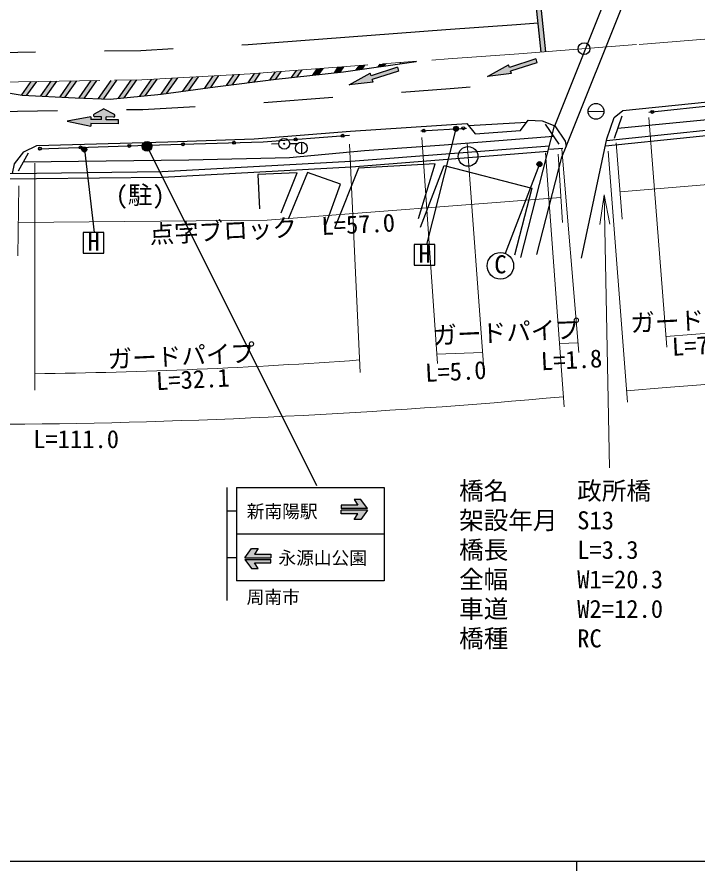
# Model space of a CAD drawing. Units: millimetres at full size, sheet at 1:1000; details may follow other scales. Extents: x 40000 to 215591630, y -28393650 to 380000.
# Drawn here: x 311155 to 380353, y 204000 to 290793 of the extents above; entities that cross this region are included whole.
import ezdxf
from ezdxf.enums import TextEntityAlignment as Align

# ---------------------------------------------------------------- set-up
doc = ezdxf.new("R2010")
doc.units = ezdxf.units.MM
doc.header["$LTSCALE"] = 1000
doc.linetypes.add('CHAIN', pattern=[18.5, 12, -1.5, 3.5, -1.5])
for name, color, linetype, lineweight in [('M-BGD', 7, 'Continuous', 25), ('M-BGD-EXST', 7, 'Continuous', 25), ('M-BMK', 2, 'CHAIN', 13), ('M-BMK-SRVR', 3, 'Continuous', 25), ('M-STR-HTXT', 7, 'Continuous', 13), ('M-STR-STR1', 1, 'Continuous', 25), ('M-STR-STRC', 7, 'Continuous', 25), ('M-TTL-BAND', 7, 'Continuous', 25)]:
    doc.layers.add(name, color=color, linetype=linetype, lineweight=lineweight)
doc.layers.add('M-BMK-HTXT', color=7, linetype='Continuous')
doc.styles.add('ＭＳ ゴシック', font='')
doc.styles.get('ＭＳ ゴシック').set_extended_font_data('MS Gothic')

# ---------------------------------------------------------------- blocks, each defined once
blk = doc.blocks.new('F25')
at = {"layer": 'M-BGD'}
blk.add_hatch(color=256, dxfattribs=at).paths.add_polyline_path([(-74, 44, 1), (26, 44, 1)])
for p, q in [((-574, 44), (-1324, 44)), ((526, 44), (1276, 44))]:
    blk.add_line(p, q, dxfattribs=at)
for radius in [550, 50]:
    blk.add_circle((-24, 44), radius, dxfattribs=at)
blk = doc.blocks.new('open_arrow')
at = {"color": 0, "linetype": 'Continuous', "lineweight": -2}
blk.add_lwpolyline([(7.5, 1.25), (0, 0), (7.5, -1.25)], dxfattribs=at)

msp = doc.modelspace()

# ---------------------------------------------------------------- hatches: boundary and pattern name
at = {"layer": 'M-BGD-EXST'}
for points in [[(356014, 279443, 0.41421), (355764, 279693, 0.41421), (355514, 279443, 1)], [(318241, 277325, 0.41421), (317991, 277575, 0.41421), (317741, 277325, 1)], [(364497, 275848, 0.41421), (364247, 276098, 0.41421), (363997, 275848, 1)]]:
    msp.add_hatch(color=256, dxfattribs=at).paths.add_polyline_path(points)
at = {"layer": 'M-STR-STRC'}
for points in [[(364234, 293413), (363787, 293367), (364420, 287229), (364869, 287265)], [(361317, 285304), (363995, 286158), (363875, 286537), (361196, 285683), (361113, 285945), (358973, 284765), (361401, 285042)], [(342214, 285576), (341634, 285532), (341187, 284892), (341783, 284959)], [(344338, 285736), (343759, 285692), (343370, 285136), (343966, 285203)], [(347249, 284452), (349927, 285306), (349806, 285685), (347128, 284831), (347044, 285093), (344904, 283913), (347332, 284190)], [(346463, 285896), (345883, 285853), (345582, 285421), (346191, 285508)], [(348587, 286057), (348008, 286013), (347816, 285738), (348425, 285825)], [(351726, 286293), (350132, 286173), (350050, 286055)], [(329545, 284726), (328974, 284695), (327971, 283259), (328577, 283340)], [(331638, 284842), (331067, 284811), (330191, 283556), (330797, 283637)], [(333732, 284958), (333161, 284927), (332404, 283842), (333005, 283917)], [(335840, 285095), (335261, 285051), (334609, 284118), (335210, 284193)], [(337965, 285255), (337385, 285212), (336814, 284394), (337416, 284470)], [(340089, 285416), (339510, 285372), (339004, 284648), (339600, 284714)], [(313112, 284251), (312558, 284243), (311603, 282875), (311669, 282864), (312128, 282842)], [(315146, 284281), (314591, 284273), (313543, 282772), (314074, 282746)], [(317179, 284311), (316625, 284303), (315489, 282676), (316019, 282650)], [(319213, 284341), (318658, 284333), (317437, 282584), (317972, 282564)], [(321246, 284371), (320692, 284363), (319397, 282509), (319931, 282488)], [(323280, 284401), (322725, 284393), (321432, 282540), (322021, 282598)], [(325357, 284494), (324786, 284462), (323592, 282752), (324181, 282810)], [(327451, 284610), (326880, 284578), (325753, 282964), (325806, 282969), (326357, 283043)], [(320205, 280637), (320949, 280627, 0.78564), (321021, 280910), (319983, 281465), (318999, 280935, 0.77336), (319069, 280653), (319738, 280644), (319735, 280369), (318656, 280383), (318659, 280658), (316256, 280217), (318646, 279711), (318650, 279986), (321461, 279948), (321466, 280345), (320202, 280362)], [(324864, 277647, 0.41421), (324364, 278147, 0.41421), (323864, 277647, 1)], [(346773, 240830), (346104, 241767), (345423, 241767), (345793, 241192), (344110, 241192), (344109, 240831)], [(344109, 240293), (344109, 240655), (346773, 240655), (346104, 239719), (345423, 239718), (345793, 240294)], [(336962, 236202), (336962, 235840), (334298, 235839), (334967, 236776), (335648, 236777), (335278, 236201)], [(334298, 235665), (334967, 234728), (335648, 234728), (335278, 235303), (336961, 235303), (336962, 235664)]]:
    msp.add_hatch(color=256, dxfattribs=at).paths.add_polyline_path(points)

# ---------------------------------------------------------------- linework, layer by layer
at = {"layer": 'M-BGD'}
for p, q in [((369190, 281208), (370790, 281224)), ((375357, 281112), (382852, 281919)), ((352200, 279224), (356828, 279509)), ((357037, 279775), (362923, 280096)), ((362357, 266369), (365779, 279754)), ((340047, 278077), (340047, 276877)), ((365283, 277380), (366607, 277457)), ((366509, 276555), (366950, 277653)), ((363979, 266661), (366509, 276555))]:
    msp.add_line(p, q, dxfattribs=at)
for points in [[(371068, 278259), (388043, 280016), (419018, 283028), (444930, 285664)], [(370947, 277693), (388098, 279468), (419072, 282481), (444270, 285044)], [(368509, 266299), (371104, 278427), (371857, 280596), (372736, 281307), (392009, 283264), (392648, 282949), (392796, 282442)], [(310673, 274901), (310908, 275880), (311847, 277101), (313178, 277742), (326466, 278099), (335264, 278429), (345039, 279195), (356870, 279984), (357706, 278933), (362320, 279275), (363092, 280326), (364511, 280263), (365797, 279746)], [(313363, 277412), (324456, 277757), (336180, 278105), (344955, 278785)], [(247160, 239581), (254870, 269723), (263578, 276026), (272943, 275682), (289970, 274786), (302648, 274837), (313113, 274920), (325912, 275086), (345060, 276133), (365257, 277710)], [(247541, 238850), (255353, 269394), (263747, 275469), (272919, 275133), (289957, 274236), (302651, 274287), (313118, 274370), (325930, 274536), (345096, 275584), (365113, 277147)], [(351958, 270310), (353635, 275871), (345844, 275430), (343439, 269406)], [(352167, 269447), (354573, 275692), (363489, 273397), (361724, 266601)], [(338009, 270911), (339637, 274963), (335620, 274786), (335797, 271300)], [(342433, 269390), (344043, 273813), (340663, 274998), (338752, 270327)]]:
    msp.add_lwpolyline(points, dxfattribs=at)
for centre, radius in [((369990, 281216), 800), ((375707, 281149), 150), ((356517, 279490), 150), ((344254, 278730), 150), ((352488, 279241), 150), ((322557, 277698), 150), ((328020, 277863), 150), ((333213, 278017), 150), ((339475, 278360), 150), ((340047, 277477), 600), ((313482, 277416), 150), ((317606, 277544), 150)]:
    msp.add_circle(centre, radius, dxfattribs=at)
at = {"layer": 'M-BGD-EXST'}
for p, q in [((355764, 279443), (352773, 267682)), ((317991, 277325), (318983, 268911)), ((364247, 275848), (360775, 266762)), ((319960, 268911), (317860, 268911)), ((317860, 268911), (317860, 266811)), ((319960, 266811), (319960, 268911)), ((353607, 267682), (351507, 267682)), ((351507, 267682), (351507, 265582)), ((353607, 265582), (353607, 267682)), ((317860, 266811), (319960, 266811)), ((351507, 265582), (353607, 265582))]:
    msp.add_line(p, q, dxfattribs=at)
for centre, radius in [((355764, 279443), 250), ((317991, 277325), 250), ((356994, 276629), 1000), ((364247, 275848), 250), ((360274, 265509), 1350)]:
    msp.add_circle(centre, radius, dxfattribs=at)
at = {"layer": 'M-BMK'}
msp.add_lwpolyline([(230025, 288984), (247312, 287536), (265382, 285929), (273721, 285124), (277799, 284841), (284891, 284496), (291339, 284335), (307572, 284169), (323821, 284409), (334849, 285020), (354961, 286537), (362143, 287048), (374381, 288020), (396128, 289712)], dxfattribs=at)
at = {"layer": 'M-BMK-SRVR'}
msp.add_circle((368781, 287575), 600, dxfattribs=at)
at = {"layer": 'M-STR-HTXT'}
for p, q in [((375376, 280602), (377194, 257230)), ((344939, 277891), (346030, 254665)), ((352281, 278565), (353900, 255592)), ((356893, 277990), (358562, 255463)), ((372043, 278016), (372664, 270243)), ((364857, 276992), (366770, 251165)), ((368256, 256699), (366508, 277352)), ((373194, 251663), (371232, 277148)), ((366162, 276859), (366575, 269927)), ((312958, 275945), (312951, 252877)), ((311318, 273642), (311231, 266527)), ((370829, 272724), (371367, 244972)), ((384327, 258896), (377108, 258334)), ((366293, 257612), (368173, 257686)), ((358470, 256706), (353833, 256544))]:
    msp.add_line(p, q, dxfattribs=at)
for points in [[(372441, 273032), (385052, 274080), (394007, 274915), (401529, 275660), (410338, 276513), (416752, 277095), (424271, 277785), (431120, 278458), (437313, 279076), (451069, 280413), (458552, 281133), (465655, 281817)], [(366423, 272468), (336570, 270156), (311272, 269907)], [(373106, 252808), (377123, 253127), (399034, 254832), (427109, 257325), (457611, 259978), (477211, 261499), (494974, 262917), (522503, 264985), (542943, 266400)]]:
    msp.add_lwpolyline(points, dxfattribs=at)
for centre, radius, start, end in [((305806, 813136), 558645, 270.73289, 274.12285), ((304693, 930342), 680967, 265.69622, 275.2239)]:
    msp.add_arc(centre, radius, start, end, dxfattribs=at)
at = {"layer": 'M-STR-STR1'}
for p, q in [((365797, 279746), (372816, 297239)), ((366950, 277653), (374830, 297289))]:
    msp.add_line(p, q, dxfattribs=at)
msp.add_lwpolyline([(365797, 279746), (365797, 279746), (366857, 278196), (366950, 277653)], dxfattribs=at)
at = {"layer": 'M-STR-STRC'}
for p, q in [((363875, 286537), (361196, 285683)), ((363875, 286537), (363995, 286158)), ((342214, 285576), (341783, 284959)), ((343759, 285692), (343370, 285136)), ((344338, 285736), (343966, 285203)), ((345883, 285853), (345582, 285421)), ((346463, 285896), (346191, 285508)), ((349806, 285685), (347128, 284831)), ((348008, 286013), (347816, 285738)), ((348587, 286057), (348425, 285825)), ((349806, 285685), (349927, 285306)), ((350132, 286173), (350050, 286055)), ((358973, 284765), (361113, 285945)), ((361196, 285683), (361113, 285945)), ((363995, 286158), (361317, 285304)), ((328974, 284695), (327971, 283259)), ((329545, 284726), (328577, 283340)), ((331067, 284811), (330191, 283556)), ((331638, 284842), (330797, 283637)), ((333161, 284927), (332404, 283842)), ((333732, 284958), (333005, 283917)), ((335261, 285051), (334609, 284118)), ((335840, 285095), (335210, 284193)), ((337385, 285212), (336814, 284394)), ((337965, 285255), (337416, 284470)), ((339510, 285372), (339004, 284648)), ((340089, 285416), (339600, 284714)), ((341634, 285532), (341187, 284892)), ((344904, 283913), (347044, 285093)), ((347128, 284831), (347044, 285093)), ((349927, 285306), (347249, 284452)), ((361401, 285042), (358973, 284765)), ((361401, 285042), (361317, 285304)), ((312558, 284243), (311603, 282875)), ((313112, 284251), (312128, 282842)), ((314591, 284273), (313543, 282772)), ((315146, 284281), (314074, 282746)), ((316625, 284303), (315489, 282676)), ((317179, 284311), (316019, 282650)), ((318658, 284333), (317437, 282584)), ((319213, 284341), (317972, 282564)), ((320692, 284363), (319397, 282509)), ((321246, 284371), (319931, 282488)), ((322725, 284393), (321432, 282540)), ((323280, 284401), (322021, 282598)), ((324786, 284462), (323592, 282752)), ((325357, 284494), (324181, 282810)), ((326880, 284578), (325753, 282964)), ((327451, 284610), (326357, 283043)), ((347332, 284190), (344904, 283913)), ((347332, 284190), (347249, 284452)), ((336250, 282118), (343231, 282644)), ((308271, 281179), (315271, 281282)), ((319983, 281465), (318999, 280935)), ((319983, 281465), (321021, 280910)), ((318659, 280658), (316256, 280217)), ((318659, 280658), (318656, 280383)), ((319735, 280369), (318656, 280383)), ((319738, 280644), (319069, 280653)), ((319735, 280369), (319738, 280644)), ((320202, 280362), (320205, 280637)), ((321466, 280345), (320202, 280362)), ((320949, 280627), (320205, 280637)), ((321461, 279948), (321466, 280345)), ((372614, 280716), (371844, 278467)), ((316256, 280217), (318646, 279711)), ((318650, 279986), (318646, 279711)), ((321461, 279948), (318650, 279986)), ((364826, 279897), (366216, 277890)), ((311313, 275155), (312315, 276984)), ((324364, 277647), (341576, 243179)), ((332458, 242985), (332458, 231485)), ((333458, 242985), (348458, 242985)), ((333458, 242985), (333458, 233485)), ((348458, 242985), (348458, 233485)), ((345423, 241767), (345793, 241192)), ((346104, 241767), (345423, 241767)), ((346773, 240830), (346104, 241767)), ((332458, 240610), (333458, 240610)), ((344109, 241192), (344109, 240831)), ((346773, 240830), (344109, 240829)), ((346773, 240655), (344109, 240655)), ((344109, 240293), (344109, 240655)), ((345793, 241192), (344110, 241192)), ((346773, 240655), (346104, 239719)), ((345793, 240294), (344110, 240293)), ((345423, 239718), (345793, 240294)), ((346104, 239719), (345423, 239718)), ((348458, 238235), (333458, 238235)), ((334298, 235839), (334967, 236776)), ((334967, 236776), (335648, 236777)), ((335648, 236777), (335278, 236201)), ((335278, 236201), (336961, 236202)), ((336962, 236202), (336962, 235840)), ((332458, 235860), (333458, 235860)), ((334298, 235839), (336962, 235840)), ((334298, 235665), (336962, 235666)), ((334298, 235665), (334967, 234728)), ((335648, 234728), (335278, 235303)), ((335278, 235303), (336961, 235303)), ((336962, 235303), (336962, 235664)), ((334967, 234728), (335648, 234728)), ((348458, 233485), (333458, 233485))]:
    msp.add_line(p, q, dxfattribs=at)
for points in [[(364420, 287229), (363787, 293367), (364234, 293413), (364869, 287265)], [(334011, 287978), (334653, 288014), (354742, 289529), (361918, 290040), (364112, 290214)], [(372199, 279504), (394220, 281638), (407307, 283029), (421279, 284492), (435757, 285882), (449131, 287223), (459368, 288303), (464585, 288870)], [(320026, 287353), (323716, 287407), (327022, 287591)], [(306026, 287185), (307565, 287169), (313026, 287250)], [(302700, 284219), (306820, 283675), (311669, 282864), (317063, 282599), (320628, 282461), (325806, 282969), (331292, 283703), (337476, 284477), (344331, 285243), (351726, 286293)], [(350211, 283171), (355180, 283545), (357192, 283689)], [(322270, 281386), (323926, 281410), (329263, 281706)], [(311814, 276070), (328608, 276297), (338832, 276528), (346455, 277224), (354578, 277803), (365658, 278697)]]:
    msp.add_lwpolyline(points, dxfattribs=at)
msp.add_circle((324364, 277647), 500, dxfattribs=at)
for centre, start, end in [((319071, 280803), 118.36155, 269.22972), ((320951, 280777), 269.22972, 61.84838)]:
    msp.add_arc(centre, 150, start, end, dxfattribs=at)
at = {"layer": 'M-TTL-BAND'}
for p, q in [((40000, 205000), (579000, 205000)), ((368000, 205000), (368000, 204000))]:
    msp.add_line(p, q, dxfattribs=at)

# ---------------------------------------------------------------- block references
at = {"rotation": 1.96421}
msp.add_blockref('F25', (338339, 277868), dxfattribs=at)
at = {"layer": 'M-STR-HTXT', "xscale": 400, "yscale": 400, "rotation": 271.1}
msp.add_blockref('open_arrow', (370829, 272724), dxfattribs=at)

# ---------------------------------------------------------------- texts
at = {"layer": 'M-BGD-EXST', "style": 'ＭＳ ゴシック'}
for p in [(318313, 266503), (351959, 265274)]:
    msp.add_text('H', height=1833, dxfattribs=at).set_placement(p, align=Align.BOTTOM_LEFT)
msp.add_text('C', height=1833, rotation=358.508, dxfattribs=at).set_placement((359619, 264216), align=Align.BOTTOM_LEFT)
at = {"layer": 'M-BMK-HTXT', "style": 'ＭＳ ゴシック'}
msp.add_text('(駐)', height=1833, dxfattribs=at).set_placement((321174, 271242), align=Align.BOTTOM_LEFT)
at = {"layer": 'M-STR-HTXT', "style": 'ＭＳ ゴシック'}
for s, rotation, p in [('点字ブロック  L=57.0', 2.783, (324687, 267239)), ('ガードパイプ', 2.694, (373555, 258210)), ('ガードパイプ', 2.694, (353445, 256946)), ('ガードパイプ', 2.694, (320425, 254536)), ('L=7.7', 2.948, (377787, 255810)), ('L=1.8', 2.948, (364467, 254336)), ('L=5.0', 2.948, (352706, 253155)), ('L=32.1', 2.948, (325353, 252314))]:
    msp.add_text(s, height=1833, rotation=rotation, dxfattribs=at).set_placement(p, align=Align.BOTTOM_LEFT)
for s, p in [('側溝  L=111.0', (305293, 246427)), ('橋名', (356082, 241172)), ('政所橋', (368082, 241172)), ('架設年月', (356082, 238172)), ('S13', (368082, 238172)), ('橋長', (356082, 235172)), ('L=3.3', (368082, 235172)), ('全幅', (356082, 232172)), ('W1=20.3', (368082, 232172)), ('車道', (356082, 229172)), ('W2=12.0', (368082, 229172)), ('橋種', (356082, 226172)), ('RC', (368082, 226172))]:
    msp.add_text(s, height=1833, dxfattribs=at).set_placement(p, align=Align.BOTTOM_LEFT)
at = {"layer": 'M-STR-STRC', "style": 'ＭＳ ゴシック'}
for s, p in [('新南陽駅', (338098, 240550)), ('永源山公園', (342216, 235814))]:
    msp.add_text(s, height=1320, dxfattribs=at).set_placement(p, align=Align.MIDDLE_CENTER)
msp.add_text('周南市', height=1320, dxfattribs=at).set_placement((334482, 230776), align=Align.BOTTOM_LEFT)

doc.saveas('drawing.dxf')
